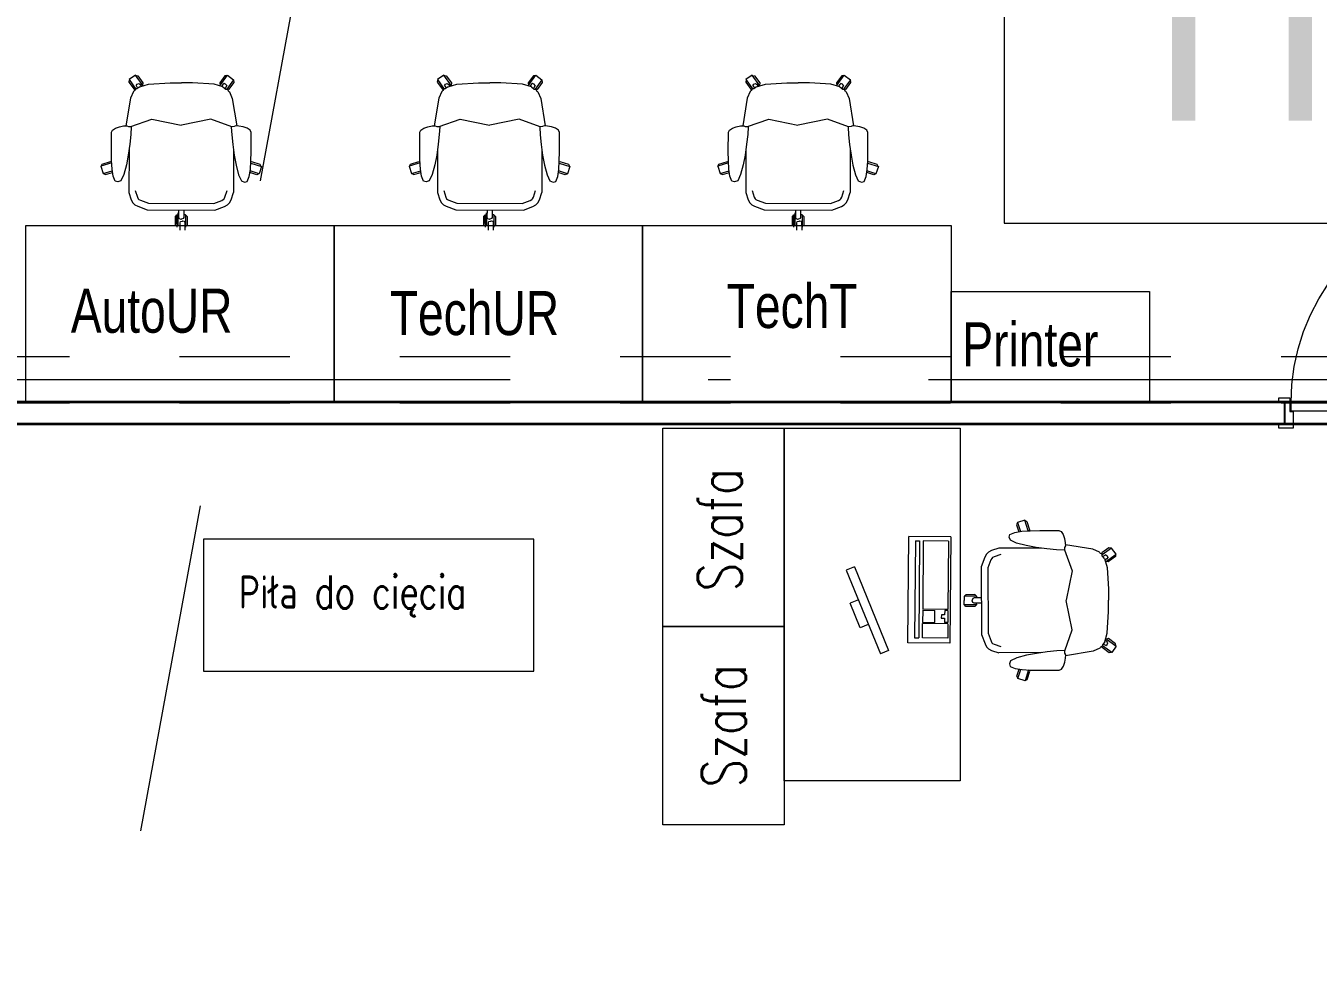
# Model space of a CAD drawing. Extents: x 6529560 to 6558080, y 5579316 to 5588131.
# Drawn here: x 6543520.28 to 6543526.15, y 5579560.49 to 5579564.83 of the extents above; entities that cross this region are included whole.
import ezdxf

# ---------------------------------------------------------------- set-up
doc = ezdxf.new("R2010")
doc.units = 0
doc.header["$MEASUREMENT"] = 0
for name, pattern in [('0.5_0.5', [1, 0.5, -0.5]), ('ACAD_ISO10W100', [18, 12, -3, 0, -3]), ('GR_SOLID', [0])]:
    doc.linetypes.add(name, pattern=pattern)
for name, color, linetype, lineweight in [('arch_drzwi i okna', 4, 'CONTINUOUS', 15), ('arch_meble', 5, 'GR_SOLID', 13), ('arch_opisy', 20, 'CONTINUOUS', 13), ('arch_osie', 181, 'CONTINUOUS', 5), ('arch_powierzchnia', 6, 'CONTINUOUS', 35), ('arch_sciany murowane wewnetrzne', 20, 'CONTINUOUS', 25), ('arch_sciany wewnetrzne gk', 70, 'CONTINUOUS', 25), ('arch_zadaszenie kratownica', 94, 'CONTINUOUS', 15), ('AUSSENMASSE_N3', 7, 'GR_SOLID', 18)]:
    doc.layers.add(name, color=color, linetype=linetype, lineweight=lineweight)
doc.styles.get("Standard").update_dxf_attribs({"font": 'arial.ttf', "width": 0.75})
doc.styles.add('styl1', font='romans.shx', dxfattribs={"width": 0.75})

msp = doc.modelspace()

# ---------------------------------------------------------------- linework, layer by layer
at = {"layer": 'arch_drzwi i okna', "extrusion": (0, 0, -1)}
for points in [[(-6543526.0276, 5579563.1167), (-6543526.0312, 5579563.1986), (-6543526.0419, 5579563.2799), (-6543526.0596, 5579563.36), (-6543526.0843, 5579563.4382), (-6543526.1157, 5579563.5139), (-6543526.1535, 5579563.5867), (-6543526.1976, 5579563.6558), (-6543526.2475, 5579563.7209), (-6543526.3029, 5579563.7813), (-6543526.3634, 5579563.8368), (-6543526.4284, 5579563.8867), (-6543526.4976, 5579563.9307), (-6543526.5703, 5579563.9686), (-6543526.6461, 5579564), (-6543526.7243, 5579564.0246), (-6543526.8044, 5579564.0424), (-6543526.8857, 5579564.0531), (-6543526.9676, 5579564.0567), (-6543526.9676, 5579563.0767), (-6543526.0276, 5579563.0767), (-6543526.0276, 5579563.1167), (-6543526.9676, 5579563.1167)], [(-6543525.9726, 5579563.1202), (-6543525.9726, 5579563.1382), (-6543526.0226, 5579563.1382), (-6543526.0226, 5579563.0757), (-6543526.0376, 5579563.0757), (-6543526.0376, 5579563.0002), (-6543525.9726, 5579563.0002), (-6543525.9726, 5579563.0202)]]:
    msp.add_lwpolyline(points, dxfattribs=at)
at = {"layer": 'arch_meble'}
for p, q in [((6543520.7816, 5579564.6021), (6543520.7532, 5579564.5816)), ((6543520.8162, 5579564.5542), (6543520.7816, 5579564.6021)), ((6543520.7868, 5579564.6004), (6543520.7925, 5579564.5995)), ((6543520.7925, 5579564.5995), (6543520.8159, 5579564.567)), ((6543521.1641, 5579564.5536), (6543521.199, 5579564.6013)), ((6543521.188, 5579564.5988), (6543521.1645, 5579564.5664)), ((6543521.1937, 5579564.5996), (6543521.188, 5579564.5988)), ((6543521.199, 5579564.6013), (6543521.2272, 5579564.5807)), ((6543522.1816, 5579564.6021), (6543522.1532, 5579564.5816)), ((6543522.2162, 5579564.5542), (6543522.1816, 5579564.6021)), ((6543522.1868, 5579564.6004), (6543522.1925, 5579564.5995)), ((6543522.1925, 5579564.5995), (6543522.2159, 5579564.567)), ((6543522.5641, 5579564.5536), (6543522.599, 5579564.6013)), ((6543522.588, 5579564.5988), (6543522.5645, 5579564.5664)), ((6543522.5937, 5579564.5996), (6543522.588, 5579564.5988)), ((6543522.599, 5579564.6013), (6543522.6272, 5579564.5807)), ((6543523.5816, 5579564.6021), (6543523.5532, 5579564.5816)), ((6543523.6162, 5579564.5542), (6543523.5816, 5579564.6021)), ((6543523.5868, 5579564.6004), (6543523.5925, 5579564.5995)), ((6543523.5925, 5579564.5995), (6543523.6159, 5579564.567)), ((6543523.9641, 5579564.5536), (6543523.999, 5579564.6013)), ((6543523.988, 5579564.5988), (6543523.9645, 5579564.5664)), ((6543523.9937, 5579564.5996), (6543523.988, 5579564.5988)), ((6543523.999, 5579564.6013), (6543524.0272, 5579564.5807)), ((6543520.7537, 5579564.5809), (6543520.752, 5579564.5701)), ((6543520.752, 5579564.5701), (6543520.7754, 5579564.5377)), ((6543520.7532, 5579564.5816), (6543520.7839, 5579564.5391)), ((6543520.7759, 5579564.5307), (6543520.7742, 5579564.5293)), ((6543520.7754, 5579564.5377), (6543520.7806, 5579564.5369)), ((6543520.7782, 5579564.5316), (6543520.7759, 5579564.5307)), ((6543520.7814, 5579564.5387), (6543520.7782, 5579564.5316)), ((6543520.7882, 5579564.5399), (6543520.7814, 5579564.5387)), ((6543520.7844, 5579564.5555), (6543520.7892, 5579564.5616)), ((6543520.7844, 5579564.5555), (6543520.7916, 5579564.5424)), ((6543520.8014, 5579564.5497), (6543520.7882, 5579564.5399)), ((6543520.7892, 5579564.5616), (6543520.7965, 5579564.5644)), ((6543520.7965, 5579564.5644), (6543520.8017, 5579564.5609)), ((6543520.8014, 5579564.5497), (6543520.8413, 5579564.5618)), ((6543520.8017, 5579564.5609), (6543520.8083, 5579564.5518)), ((6543520.8159, 5579564.567), (6543520.8143, 5579564.5569)), ((6543520.8413, 5579564.5618), (6543520.9393, 5579564.5671)), ((6543520.9393, 5579564.5671), (6543520.9902, 5579564.5674)), ((6543521.0411, 5579564.5669), (6543520.9902, 5579564.5674)), ((6543521.1391, 5579564.5612), (6543521.0411, 5579564.5669)), ((6543521.179, 5579564.549), (6543521.1391, 5579564.5612)), ((6543521.1645, 5579564.5664), (6543521.1661, 5579564.5563)), ((6543521.1787, 5579564.5602), (6543521.1721, 5579564.5512)), ((6543521.1839, 5579564.5637), (6543521.1787, 5579564.5602)), ((6543521.179, 5579564.549), (6543521.1921, 5579564.5391)), ((6543521.1911, 5579564.5609), (6543521.1839, 5579564.5637)), ((6543521.196, 5579564.5548), (6543521.1887, 5579564.5417)), ((6543521.196, 5579564.5548), (6543521.1911, 5579564.5609)), ((6543521.1921, 5579564.5391), (6543521.1989, 5579564.538)), ((6543521.2272, 5579564.5807), (6543521.1964, 5579564.5384)), ((6543521.1989, 5579564.538), (6543521.202, 5579564.5308)), ((6543521.2049, 5579564.537), (6543521.1997, 5579564.5362)), ((6543521.202, 5579564.5308), (6543521.2044, 5579564.5299)), ((6543521.2284, 5579564.5693), (6543521.2049, 5579564.537)), ((6543521.2267, 5579564.5801), (6543521.2284, 5579564.5693)), ((6543522.1537, 5579564.5809), (6543522.152, 5579564.5701)), ((6543522.152, 5579564.5701), (6543522.1754, 5579564.5377)), ((6543522.1532, 5579564.5816), (6543522.1839, 5579564.5391)), ((6543522.1759, 5579564.5307), (6543522.1742, 5579564.5293)), ((6543522.1754, 5579564.5377), (6543522.1806, 5579564.5369)), ((6543522.1782, 5579564.5316), (6543522.1759, 5579564.5307)), ((6543522.1814, 5579564.5387), (6543522.1782, 5579564.5316)), ((6543522.1882, 5579564.5399), (6543522.1814, 5579564.5387)), ((6543522.1844, 5579564.5555), (6543522.1892, 5579564.5616)), ((6543522.1844, 5579564.5555), (6543522.1916, 5579564.5424)), ((6543522.2014, 5579564.5497), (6543522.1882, 5579564.5399)), ((6543522.1892, 5579564.5616), (6543522.1965, 5579564.5644)), ((6543522.1965, 5579564.5644), (6543522.2017, 5579564.5609)), ((6543522.2014, 5579564.5497), (6543522.2413, 5579564.5618)), ((6543522.2017, 5579564.5609), (6543522.2083, 5579564.5518)), ((6543522.2159, 5579564.567), (6543522.2143, 5579564.5569)), ((6543522.2413, 5579564.5618), (6543522.3393, 5579564.5671)), ((6543522.3393, 5579564.5671), (6543522.3902, 5579564.5674)), ((6543522.4411, 5579564.5669), (6543522.3902, 5579564.5674)), ((6543522.5391, 5579564.5612), (6543522.4411, 5579564.5669)), ((6543522.579, 5579564.549), (6543522.5391, 5579564.5612)), ((6543522.5645, 5579564.5664), (6543522.5661, 5579564.5563)), ((6543522.5787, 5579564.5602), (6543522.5721, 5579564.5512)), ((6543522.5839, 5579564.5637), (6543522.5787, 5579564.5602)), ((6543522.579, 5579564.549), (6543522.5921, 5579564.5391)), ((6543522.5911, 5579564.5609), (6543522.5839, 5579564.5637)), ((6543522.596, 5579564.5548), (6543522.5887, 5579564.5417)), ((6543522.596, 5579564.5548), (6543522.5911, 5579564.5609)), ((6543522.5921, 5579564.5391), (6543522.5989, 5579564.538)), ((6543522.6272, 5579564.5807), (6543522.5964, 5579564.5384)), ((6543522.5989, 5579564.538), (6543522.602, 5579564.5308)), ((6543522.6049, 5579564.537), (6543522.5997, 5579564.5362)), ((6543522.602, 5579564.5308), (6543522.6044, 5579564.5299)), ((6543522.6284, 5579564.5693), (6543522.6049, 5579564.537)), ((6543522.6267, 5579564.5801), (6543522.6284, 5579564.5693)), ((6543523.5537, 5579564.5809), (6543523.552, 5579564.5701)), ((6543523.552, 5579564.5701), (6543523.5754, 5579564.5377)), ((6543523.5532, 5579564.5816), (6543523.5839, 5579564.5391)), ((6543523.5759, 5579564.5307), (6543523.5742, 5579564.5293)), ((6543523.5754, 5579564.5377), (6543523.5806, 5579564.5369)), ((6543523.5782, 5579564.5316), (6543523.5759, 5579564.5307)), ((6543523.5814, 5579564.5387), (6543523.5782, 5579564.5316)), ((6543523.5882, 5579564.5399), (6543523.5814, 5579564.5387)), ((6543523.5844, 5579564.5555), (6543523.5892, 5579564.5616)), ((6543523.5844, 5579564.5555), (6543523.5916, 5579564.5424)), ((6543523.6014, 5579564.5497), (6543523.5882, 5579564.5399)), ((6543523.5892, 5579564.5616), (6543523.5965, 5579564.5644)), ((6543523.5965, 5579564.5644), (6543523.6017, 5579564.5609)), ((6543523.6014, 5579564.5497), (6543523.6413, 5579564.5618)), ((6543523.6017, 5579564.5609), (6543523.6083, 5579564.5518)), ((6543523.6159, 5579564.567), (6543523.6143, 5579564.5569)), ((6543523.6413, 5579564.5618), (6543523.7393, 5579564.5671)), ((6543523.7393, 5579564.5671), (6543523.7902, 5579564.5674)), ((6543523.8411, 5579564.5669), (6543523.7902, 5579564.5674)), ((6543523.9391, 5579564.5612), (6543523.8411, 5579564.5669)), ((6543523.979, 5579564.549), (6543523.9391, 5579564.5612)), ((6543523.9645, 5579564.5664), (6543523.9661, 5579564.5563)), ((6543523.9787, 5579564.5602), (6543523.9721, 5579564.5512)), ((6543523.9839, 5579564.5637), (6543523.9787, 5579564.5602)), ((6543523.979, 5579564.549), (6543523.9921, 5579564.5391)), ((6543523.9911, 5579564.5609), (6543523.9839, 5579564.5637)), ((6543523.996, 5579564.5548), (6543523.9887, 5579564.5417)), ((6543523.996, 5579564.5548), (6543523.9911, 5579564.5609)), ((6543523.9921, 5579564.5391), (6543523.9989, 5579564.538)), ((6543524.0272, 5579564.5807), (6543523.9964, 5579564.5384)), ((6543523.9989, 5579564.538), (6543524.002, 5579564.5308)), ((6543524.0049, 5579564.537), (6543523.9997, 5579564.5362)), ((6543524.002, 5579564.5308), (6543524.0044, 5579564.5299)), ((6543524.0284, 5579564.5693), (6543524.0049, 5579564.537)), ((6543524.0268, 5579564.5801), (6543524.0284, 5579564.5693)), ((6543520.7587, 5579564.4976), (6543520.7384, 5579564.3724)), ((6543520.7722, 5579564.5272), (6543520.7587, 5579564.4976)), ((6543520.7742, 5579564.5293), (6543520.7722, 5579564.5272)), ((6543521.2044, 5579564.5299), (6543521.2061, 5579564.5285)), ((6543521.2061, 5579564.5285), (6543521.2081, 5579564.5264)), ((6543521.2081, 5579564.5264), (6543521.2215, 5579564.4967)), ((6543521.2215, 5579564.4967), (6543521.2413, 5579564.3715)), ((6543522.1587, 5579564.4976), (6543522.1384, 5579564.3724)), ((6543522.1722, 5579564.5272), (6543522.1587, 5579564.4976)), ((6543522.1742, 5579564.5293), (6543522.1722, 5579564.5272)), ((6543522.6044, 5579564.5299), (6543522.6061, 5579564.5285)), ((6543522.6061, 5579564.5285), (6543522.6081, 5579564.5264)), ((6543522.6081, 5579564.5264), (6543522.6215, 5579564.4967)), ((6543522.6215, 5579564.4967), (6543522.6413, 5579564.3715)), ((6543523.5587, 5579564.4976), (6543523.5384, 5579564.3724)), ((6543523.5722, 5579564.5272), (6543523.5587, 5579564.4976)), ((6543523.5742, 5579564.5293), (6543523.5722, 5579564.5272)), ((6543524.0044, 5579564.5299), (6543524.0061, 5579564.5285)), ((6543524.0061, 5579564.5285), (6543524.0081, 5579564.5264)), ((6543524.0081, 5579564.5264), (6543524.0215, 5579564.4967)), ((6543524.0215, 5579564.4967), (6543524.0413, 5579564.3715)), ((6543520.6777, 5579564.353), (6543520.6913, 5579564.362)), ((6543520.6913, 5579564.362), (6543520.709, 5579564.3681)), ((6543520.709, 5579564.3681), (6543520.7282, 5579564.3718)), ((6543520.7282, 5579564.3718), (6543520.743, 5579564.3727)), ((6543520.743, 5579564.3727), (6543520.7495, 5579564.3691)), ((6543520.7495, 5579564.3691), (6543520.7592, 5579564.3685)), ((6543520.7592, 5579564.3685), (6543520.7605, 5579564.369)), ((6543520.7605, 5579564.369), (6543520.8563, 5579564.4021)), ((6543520.7605, 5579564.369), (6543520.7628, 5579564.3668)), ((6543520.7628, 5579564.3668), (6543520.7609, 5579564.3322)), ((6543520.8563, 5579564.4021), (6543520.9893, 5579564.3748)), ((6543521.1235, 5579564.4016), (6543520.9905, 5579564.3748)), ((6543521.2192, 5579564.3681), (6543521.1235, 5579564.4016)), ((6543521.2192, 5579564.3681), (6543521.2169, 5579564.366)), ((6543521.2169, 5579564.366), (6543521.2187, 5579564.3314)), ((6543521.2205, 5579564.3677), (6543521.2192, 5579564.3681)), ((6543521.2302, 5579564.3682), (6543521.2205, 5579564.3677)), ((6543521.2368, 5579564.3718), (6543521.2302, 5579564.3682)), ((6543521.2515, 5579564.3708), (6543521.2368, 5579564.3718)), ((6543521.2707, 5579564.3671), (6543521.2515, 5579564.3708)), ((6543521.2883, 5579564.361), (6543521.2707, 5579564.3671)), ((6543521.302, 5579564.3519), (6543521.2883, 5579564.361)), ((6543522.0777, 5579564.353), (6543522.0913, 5579564.362)), ((6543522.0913, 5579564.362), (6543522.109, 5579564.3681)), ((6543522.109, 5579564.3681), (6543522.1282, 5579564.3718)), ((6543522.1282, 5579564.3718), (6543522.143, 5579564.3727)), ((6543522.143, 5579564.3727), (6543522.1495, 5579564.3691)), ((6543522.1495, 5579564.3691), (6543522.1592, 5579564.3685)), ((6543522.1592, 5579564.3685), (6543522.1605, 5579564.369)), ((6543522.1605, 5579564.369), (6543522.2563, 5579564.4021)), ((6543522.1605, 5579564.369), (6543522.1628, 5579564.3668)), ((6543522.1628, 5579564.3668), (6543522.1609, 5579564.3322)), ((6543522.2563, 5579564.4021), (6543522.3893, 5579564.3748)), ((6543522.5235, 5579564.4016), (6543522.3905, 5579564.3748)), ((6543522.6192, 5579564.3681), (6543522.5235, 5579564.4016)), ((6543522.6192, 5579564.3681), (6543522.6169, 5579564.366)), ((6543522.6169, 5579564.366), (6543522.6187, 5579564.3314)), ((6543522.6205, 5579564.3677), (6543522.6192, 5579564.3681)), ((6543522.6302, 5579564.3682), (6543522.6205, 5579564.3677)), ((6543522.6368, 5579564.3718), (6543522.6302, 5579564.3682)), ((6543522.6515, 5579564.3708), (6543522.6368, 5579564.3718)), ((6543522.6707, 5579564.3671), (6543522.6515, 5579564.3708)), ((6543522.6883, 5579564.361), (6543522.6707, 5579564.3671)), ((6543522.702, 5579564.3519), (6543522.6883, 5579564.361)), ((6543523.4777, 5579564.353), (6543523.4913, 5579564.362)), ((6543523.4913, 5579564.362), (6543523.509, 5579564.3681)), ((6543523.509, 5579564.3681), (6543523.5282, 5579564.3718)), ((6543523.5282, 5579564.3718), (6543523.543, 5579564.3727)), ((6543523.543, 5579564.3727), (6543523.5495, 5579564.3691)), ((6543523.5495, 5579564.3691), (6543523.5592, 5579564.3685)), ((6543523.5592, 5579564.3685), (6543523.5605, 5579564.369)), ((6543523.5605, 5579564.369), (6543523.6563, 5579564.4021)), ((6543523.5605, 5579564.369), (6543523.5628, 5579564.3668)), ((6543523.5628, 5579564.3668), (6543523.5609, 5579564.3322)), ((6543523.6563, 5579564.4021), (6543523.7893, 5579564.3748)), ((6543523.9235, 5579564.4016), (6543523.7905, 5579564.3748)), ((6543524.0192, 5579564.3681), (6543523.9235, 5579564.4016)), ((6543524.0192, 5579564.3681), (6543524.0169, 5579564.366)), ((6543524.0169, 5579564.366), (6543524.0187, 5579564.3314)), ((6543524.0205, 5579564.3677), (6543524.0192, 5579564.3681)), ((6543524.0302, 5579564.3682), (6543524.0205, 5579564.3677)), ((6543524.0368, 5579564.3718), (6543524.0302, 5579564.3682)), ((6543524.0515, 5579564.3708), (6543524.0368, 5579564.3718)), ((6543524.0707, 5579564.3671), (6543524.0515, 5579564.3708)), ((6543524.0883, 5579564.361), (6543524.0707, 5579564.3671)), ((6543524.102, 5579564.3519), (6543524.0883, 5579564.361)), ((6543520.6728, 5579564.2565), (6543520.6731, 5579564.3432)), ((6543520.6731, 5579564.3432), (6543520.6777, 5579564.353)), ((6543520.7609, 5579564.3322), (6543520.7563, 5579564.2883)), ((6543521.2187, 5579564.3314), (6543521.2231, 5579564.2875)), ((6543521.3065, 5579564.3421), (6543521.302, 5579564.3519)), ((6543521.3065, 5579564.2554), (6543521.3065, 5579564.3421)), ((6543522.0728, 5579564.2565), (6543522.0731, 5579564.3432)), ((6543522.0731, 5579564.3432), (6543522.0777, 5579564.353)), ((6543522.1609, 5579564.3322), (6543522.1563, 5579564.2883)), ((6543522.6187, 5579564.3314), (6543522.6231, 5579564.2875)), ((6543522.7065, 5579564.3421), (6543522.702, 5579564.3519)), ((6543522.7065, 5579564.2554), (6543522.7065, 5579564.3421)), ((6543523.4728, 5579564.2565), (6543523.4731, 5579564.3432)), ((6543523.4731, 5579564.3432), (6543523.4777, 5579564.353)), ((6543523.5609, 5579564.3322), (6543523.5563, 5579564.2883)), ((6543524.0187, 5579564.3314), (6543524.0232, 5579564.2875)), ((6543524.1065, 5579564.3421), (6543524.102, 5579564.3519)), ((6543524.1065, 5579564.2554), (6543524.1065, 5579564.3421)), ((6543520.6734, 5579564.2134), (6543520.6728, 5579564.2565)), ((6543520.7493, 5579564.2396), (6543520.7408, 5579564.195)), ((6543520.7563, 5579564.2883), (6543520.7493, 5579564.2396)), ((6543520.7527, 5579564.2638), (6543520.7524, 5579564.0695)), ((6543521.2231, 5579564.2875), (6543521.23, 5579564.2387)), ((6543521.2266, 5579564.2629), (6543521.2262, 5579564.0687)), ((6543521.23, 5579564.2387), (6543521.2383, 5579564.1941)), ((6543521.3057, 5579564.2123), (6543521.3065, 5579564.2554)), ((6543522.0734, 5579564.2134), (6543522.0728, 5579564.2565)), ((6543522.1493, 5579564.2396), (6543522.1408, 5579564.195)), ((6543522.1563, 5579564.2883), (6543522.1493, 5579564.2396)), ((6543522.1527, 5579564.2638), (6543522.1524, 5579564.0695)), ((6543522.6231, 5579564.2875), (6543522.63, 5579564.2387)), ((6543522.6266, 5579564.2629), (6543522.6262, 5579564.0687)), ((6543522.63, 5579564.2387), (6543522.6383, 5579564.1941)), ((6543522.7057, 5579564.2123), (6543522.7065, 5579564.2554)), ((6543523.4734, 5579564.2134), (6543523.4728, 5579564.2565)), ((6543523.5493, 5579564.2396), (6543523.5408, 5579564.195)), ((6543523.5563, 5579564.2883), (6543523.5493, 5579564.2396)), ((6543523.5527, 5579564.2638), (6543523.5524, 5579564.0695)), ((6543524.0232, 5579564.2875), (6543524.03, 5579564.2387)), ((6543524.0266, 5579564.2629), (6543524.0262, 5579564.0687)), ((6543524.03, 5579564.2387), (6543524.0383, 5579564.1941)), ((6543524.1057, 5579564.2123), (6543524.1065, 5579564.2554)), ((6543520.6739, 5579564.2044), (6543520.6247, 5579564.1886)), ((6543520.6247, 5579564.1886), (6543520.6355, 5579564.1552)), ((6543520.6259, 5579564.1889), (6543520.6306, 5579564.1981)), ((6543520.6306, 5579564.1981), (6543520.6687, 5579564.2104)), ((6543520.6687, 5579564.2104), (6543520.6737, 5579564.2078)), ((6543520.6756, 5579564.1747), (6543520.6734, 5579564.2134)), ((6543520.7408, 5579564.195), (6543520.7288, 5579564.1511)), ((6543521.2383, 5579564.1941), (6543521.2501, 5579564.1501)), ((6543521.3034, 5579564.1735), (6543521.3057, 5579564.2123)), ((6543521.3052, 5579564.2033), (6543521.3543, 5579564.1872)), ((6543521.3104, 5579564.2093), (6543521.3054, 5579564.2067)), ((6543521.3485, 5579564.1968), (6543521.3104, 5579564.2093)), ((6543521.3543, 5579564.1872), (6543521.3434, 5579564.154)), ((6543521.3531, 5579564.1876), (6543521.3485, 5579564.1968)), ((6543522.0739, 5579564.2044), (6543522.0247, 5579564.1886)), ((6543522.0247, 5579564.1886), (6543522.0355, 5579564.1552)), ((6543522.0259, 5579564.1889), (6543522.0306, 5579564.1981)), ((6543522.0306, 5579564.1981), (6543522.0687, 5579564.2104)), ((6543522.0687, 5579564.2104), (6543522.0737, 5579564.2078)), ((6543522.0756, 5579564.1747), (6543522.0734, 5579564.2134)), ((6543522.1408, 5579564.195), (6543522.1288, 5579564.1511)), ((6543522.6383, 5579564.1941), (6543522.6501, 5579564.1501)), ((6543522.7034, 5579564.1735), (6543522.7057, 5579564.2123)), ((6543522.7052, 5579564.2033), (6543522.7543, 5579564.1872)), ((6543522.7104, 5579564.2093), (6543522.7054, 5579564.2067)), ((6543522.7485, 5579564.1968), (6543522.7104, 5579564.2093)), ((6543522.7543, 5579564.1872), (6543522.7434, 5579564.154)), ((6543522.7531, 5579564.1876), (6543522.7485, 5579564.1968)), ((6543523.4739, 5579564.2044), (6543523.4247, 5579564.1886)), ((6543523.4247, 5579564.1886), (6543523.4355, 5579564.1552)), ((6543523.4259, 5579564.1889), (6543523.4306, 5579564.1981)), ((6543523.4306, 5579564.1981), (6543523.4687, 5579564.2104)), ((6543523.4687, 5579564.2104), (6543523.4737, 5579564.2078)), ((6543523.4756, 5579564.1747), (6543523.4734, 5579564.2134)), ((6543523.5408, 5579564.195), (6543523.5288, 5579564.1511)), ((6543524.0383, 5579564.1941), (6543524.0501, 5579564.1501)), ((6543524.1034, 5579564.1735), (6543524.1057, 5579564.2123)), ((6543524.1052, 5579564.2033), (6543524.1543, 5579564.1872)), ((6543524.1104, 5579564.2093), (6543524.1054, 5579564.2067)), ((6543524.1485, 5579564.1968), (6543524.1104, 5579564.2093)), ((6543524.1543, 5579564.1872), (6543524.1434, 5579564.154)), ((6543524.1531, 5579564.1876), (6543524.1485, 5579564.1968)), ((6543520.6355, 5579564.1552), (6543520.6766, 5579564.1685)), ((6543520.6363, 5579564.1555), (6543520.646, 5579564.1505)), ((6543520.646, 5579564.1505), (6543520.6778, 5579564.1608)), ((6543520.6804, 5579564.1431), (6543520.6756, 5579564.1747)), ((6543520.6894, 5579564.1206), (6543520.6804, 5579564.1431)), ((6543520.7013, 5579564.1176), (6543520.6894, 5579564.1206)), ((6543520.7158, 5579564.1229), (6543520.7013, 5579564.1176)), ((6543520.7288, 5579564.1511), (6543520.7158, 5579564.1229)), ((6543521.2501, 5579564.1501), (6543521.263, 5579564.1219)), ((6543521.263, 5579564.1219), (6543521.2775, 5579564.1165)), ((6543521.2894, 5579564.1195), (6543521.2984, 5579564.142)), ((6543521.2984, 5579564.142), (6543521.3034, 5579564.1735)), ((6543521.3329, 5579564.1493), (6543521.3012, 5579564.1597)), ((6543521.3434, 5579564.154), (6543521.3024, 5579564.1674)), ((6543521.3426, 5579564.1542), (6543521.3329, 5579564.1493)), ((6543522.0355, 5579564.1552), (6543522.0766, 5579564.1685)), ((6543522.0363, 5579564.1555), (6543522.046, 5579564.1505)), ((6543522.046, 5579564.1505), (6543522.0778, 5579564.1608)), ((6543522.0804, 5579564.1431), (6543522.0756, 5579564.1747)), ((6543522.0894, 5579564.1206), (6543522.0804, 5579564.1431)), ((6543522.1013, 5579564.1176), (6543522.0894, 5579564.1206)), ((6543522.1158, 5579564.1229), (6543522.1013, 5579564.1176)), ((6543522.1288, 5579564.1511), (6543522.1158, 5579564.1229)), ((6543522.6501, 5579564.1501), (6543522.663, 5579564.1219)), ((6543522.663, 5579564.1219), (6543522.6775, 5579564.1165)), ((6543522.6894, 5579564.1195), (6543522.6984, 5579564.142)), ((6543522.6984, 5579564.142), (6543522.7034, 5579564.1735)), ((6543522.7329, 5579564.1493), (6543522.7012, 5579564.1597)), ((6543522.7434, 5579564.154), (6543522.7024, 5579564.1674)), ((6543522.7426, 5579564.1542), (6543522.7329, 5579564.1493)), ((6543523.4355, 5579564.1552), (6543523.4766, 5579564.1685)), ((6543523.4363, 5579564.1555), (6543523.446, 5579564.1505)), ((6543523.446, 5579564.1505), (6543523.4778, 5579564.1608)), ((6543523.4804, 5579564.1431), (6543523.4756, 5579564.1747)), ((6543523.4894, 5579564.1206), (6543523.4804, 5579564.1431)), ((6543523.5013, 5579564.1176), (6543523.4894, 5579564.1206)), ((6543523.5158, 5579564.1229), (6543523.5013, 5579564.1176)), ((6543523.5288, 5579564.1511), (6543523.5158, 5579564.1229)), ((6543524.0501, 5579564.1501), (6543524.063, 5579564.1219)), ((6543524.063, 5579564.1219), (6543524.0775, 5579564.1165)), ((6543524.0894, 5579564.1195), (6543524.0985, 5579564.142)), ((6543524.0985, 5579564.142), (6543524.1034, 5579564.1735)), ((6543524.1329, 5579564.1493), (6543524.1012, 5579564.1597)), ((6543524.1434, 5579564.154), (6543524.1024, 5579564.1674)), ((6543524.1426, 5579564.1542), (6543524.1329, 5579564.1493)), ((6543520.7524, 5579564.0695), (6543520.7628, 5579564.0365)), ((6543520.7809, 5579564.0786), (6543520.7904, 5579564.0484)), ((6543521.1881, 5579564.0477), (6543521.1978, 5579564.0778)), ((6543521.2157, 5579564.0357), (6543521.2262, 5579564.0687)), ((6543521.2775, 5579564.1165), (6543521.2894, 5579564.1195)), ((6543522.1524, 5579564.0695), (6543522.1628, 5579564.0365)), ((6543522.1809, 5579564.0786), (6543522.1904, 5579564.0484)), ((6543522.5881, 5579564.0477), (6543522.5978, 5579564.0778)), ((6543522.6157, 5579564.0357), (6543522.6262, 5579564.0687)), ((6543522.6775, 5579564.1165), (6543522.6894, 5579564.1195)), ((6543523.5524, 5579564.0695), (6543523.5628, 5579564.0365)), ((6543523.5809, 5579564.0786), (6543523.5904, 5579564.0484)), ((6543523.9881, 5579564.0477), (6543523.9978, 5579564.0778)), ((6543524.0157, 5579564.0357), (6543524.0262, 5579564.0687)), ((6543524.0775, 5579564.1165), (6543524.0894, 5579564.1195)), ((6543520.7628, 5579564.0365), (6543520.7704, 5579564.023)), ((6543520.7704, 5579564.023), (6543520.7795, 5579564.0138)), ((6543520.7795, 5579564.0138), (6543520.792, 5579564.0067)), ((6543520.7904, 5579564.0484), (6543520.7945, 5579564.0412)), ((6543520.792, 5579564.0067), (6543520.8357, 5579563.9905)), ((6543520.7945, 5579564.0412), (6543520.7978, 5579564.0378)), ((6543520.7978, 5579564.0378), (6543520.8047, 5579564.0339)), ((6543520.8047, 5579564.0339), (6543520.8411, 5579564.0204)), ((6543520.8411, 5579564.0204), (6543521.1373, 5579564.0198)), ((6543521.1373, 5579564.0198), (6543521.1738, 5579564.0333)), ((6543521.1426, 5579563.9899), (6543521.1864, 5579564.006)), ((6543521.1738, 5579564.0333), (6543521.1807, 5579564.0371)), ((6543521.1807, 5579564.0371), (6543521.184, 5579564.0405)), ((6543521.184, 5579564.0405), (6543521.1881, 5579564.0477)), ((6543521.1864, 5579564.006), (6543521.1989, 5579564.0131)), ((6543521.1989, 5579564.0131), (6543521.2081, 5579564.0222)), ((6543521.2081, 5579564.0222), (6543521.2157, 5579564.0357)), ((6543522.1628, 5579564.0365), (6543522.1704, 5579564.023)), ((6543522.1704, 5579564.023), (6543522.1795, 5579564.0138)), ((6543522.1795, 5579564.0138), (6543522.192, 5579564.0067)), ((6543522.1904, 5579564.0484), (6543522.1945, 5579564.0412)), ((6543522.192, 5579564.0067), (6543522.2357, 5579563.9905)), ((6543522.1945, 5579564.0412), (6543522.1978, 5579564.0378)), ((6543522.1978, 5579564.0378), (6543522.2047, 5579564.0339)), ((6543522.2047, 5579564.0339), (6543522.2411, 5579564.0204)), ((6543522.2411, 5579564.0204), (6543522.5373, 5579564.0198)), ((6543522.5373, 5579564.0198), (6543522.5738, 5579564.0333)), ((6543522.5426, 5579563.9899), (6543522.5864, 5579564.006)), ((6543522.5738, 5579564.0333), (6543522.5807, 5579564.0371)), ((6543522.5807, 5579564.0371), (6543522.584, 5579564.0405)), ((6543522.584, 5579564.0405), (6543522.5881, 5579564.0477)), ((6543522.5864, 5579564.006), (6543522.5989, 5579564.0131)), ((6543522.5989, 5579564.0131), (6543522.6081, 5579564.0222)), ((6543522.6081, 5579564.0222), (6543522.6157, 5579564.0357)), ((6543523.5628, 5579564.0365), (6543523.5704, 5579564.023)), ((6543523.5704, 5579564.023), (6543523.5795, 5579564.0138)), ((6543523.5795, 5579564.0138), (6543523.592, 5579564.0067)), ((6543523.5904, 5579564.0484), (6543523.5945, 5579564.0412)), ((6543523.592, 5579564.0067), (6543523.6357, 5579563.9905)), ((6543523.5945, 5579564.0412), (6543523.5978, 5579564.0378)), ((6543523.5978, 5579564.0378), (6543523.6047, 5579564.0339)), ((6543523.6047, 5579564.0339), (6543523.6411, 5579564.0204)), ((6543523.6411, 5579564.0204), (6543523.9373, 5579564.0198)), ((6543523.9373, 5579564.0198), (6543523.9738, 5579564.0333)), ((6543523.9426, 5579563.9899), (6543523.9864, 5579564.006)), ((6543523.9738, 5579564.0333), (6543523.9807, 5579564.0371)), ((6543523.9807, 5579564.0371), (6543523.984, 5579564.0405)), ((6543523.984, 5579564.0405), (6543523.9881, 5579564.0477)), ((6543523.9864, 5579564.006), (6543523.9989, 5579564.0131)), ((6543523.9989, 5579564.0131), (6543524.0081, 5579564.0222)), ((6543524.0081, 5579564.0222), (6543524.0157, 5579564.0357)), ((6543520.8357, 5579563.9905), (6543521.1426, 5579563.9899)), ((6543520.9624, 5579563.9601), (6543520.9623, 5579563.9201)), ((6543520.9697, 5579563.9674), (6543520.9624, 5579563.9601)), ((6543520.969, 5579563.9286), (6543520.9686, 5579563.9686)), ((6543520.9697, 5579563.9686), (6543520.9696, 5579563.9116)), ((6543520.9697, 5579563.9686), (6543520.9775, 5579563.9686)), ((6543520.9764, 5579563.9201), (6543520.9758, 5579563.9772)), ((6543520.9776, 5579563.9902), (6543520.9775, 5579563.9568)), ((6543520.9775, 5579563.9568), (6543520.9797, 5579563.9509)), ((6543520.9797, 5579563.9509), (6543520.9872, 5579563.9489)), ((6543520.9872, 5579563.9489), (6543520.9891, 5579563.9489)), ((6543520.991, 5579563.9489), (6543520.9891, 5579563.9489)), ((6543520.9985, 5579563.9508), (6543520.991, 5579563.9489)), ((6543521.0007, 5579563.9567), (6543520.9985, 5579563.9508)), ((6543521.0008, 5579563.9902), (6543521.0007, 5579563.9567)), ((6543521.0086, 5579563.9686), (6543521.0007, 5579563.9686)), ((6543521.0086, 5579563.9686), (6543521.0085, 5579563.9115)), ((6543521.0086, 5579563.9674), (6543521.0159, 5579563.9601)), ((6543521.0159, 5579563.9601), (6543521.0158, 5579563.9201)), ((6543522.2357, 5579563.9905), (6543522.5426, 5579563.9899)), ((6543522.3624, 5579563.9601), (6543522.3623, 5579563.9201)), ((6543522.3697, 5579563.9674), (6543522.3624, 5579563.9601)), ((6543522.369, 5579563.9286), (6543522.3686, 5579563.9686)), ((6543522.3697, 5579563.9686), (6543522.3696, 5579563.9116)), ((6543522.3697, 5579563.9686), (6543522.3775, 5579563.9686)), ((6543522.3764, 5579563.9201), (6543522.3758, 5579563.9772)), ((6543522.3776, 5579563.9902), (6543522.3775, 5579563.9568)), ((6543522.3775, 5579563.9568), (6543522.3797, 5579563.9509)), ((6543522.3797, 5579563.9509), (6543522.3872, 5579563.9489)), ((6543522.3872, 5579563.9489), (6543522.3891, 5579563.9489)), ((6543522.391, 5579563.9489), (6543522.3891, 5579563.9489)), ((6543522.3985, 5579563.9508), (6543522.391, 5579563.9489)), ((6543522.4007, 5579563.9567), (6543522.3985, 5579563.9508)), ((6543522.4008, 5579563.9902), (6543522.4007, 5579563.9567)), ((6543522.4086, 5579563.9686), (6543522.4007, 5579563.9686)), ((6543522.4086, 5579563.9686), (6543522.4085, 5579563.9115)), ((6543522.4086, 5579563.9674), (6543522.4159, 5579563.9601)), ((6543522.4159, 5579563.9601), (6543522.4158, 5579563.9201)), ((6543523.6357, 5579563.9905), (6543523.9426, 5579563.9899)), ((6543523.7624, 5579563.9601), (6543523.7623, 5579563.9201)), ((6543523.7697, 5579563.9674), (6543523.7624, 5579563.9601)), ((6543523.769, 5579563.9286), (6543523.7686, 5579563.9686)), ((6543523.7697, 5579563.9686), (6543523.7696, 5579563.9116)), ((6543523.7697, 5579563.9686), (6543523.7775, 5579563.9686)), ((6543523.7764, 5579563.9201), (6543523.7758, 5579563.9772)), ((6543523.7776, 5579563.9902), (6543523.7775, 5579563.9568)), ((6543523.7775, 5579563.9568), (6543523.7797, 5579563.9509)), ((6543523.7797, 5579563.9509), (6543523.7872, 5579563.9489)), ((6543523.7872, 5579563.9489), (6543523.7891, 5579563.9489)), ((6543523.791, 5579563.9489), (6543523.7891, 5579563.9489)), ((6543523.7985, 5579563.9508), (6543523.791, 5579563.9489)), ((6543523.8007, 5579563.9567), (6543523.7985, 5579563.9508)), ((6543523.8008, 5579563.9902), (6543523.8007, 5579563.9567)), ((6543523.8086, 5579563.9686), (6543523.8007, 5579563.9686)), ((6543523.8086, 5579563.9686), (6543523.8085, 5579563.9115)), ((6543523.8086, 5579563.9674), (6543523.8159, 5579563.9601)), ((6543523.8159, 5579563.9601), (6543523.8158, 5579563.9201)), ((6543520.9764, 5579563.9213), (6543520.969, 5579563.9286)), ((6543520.9764, 5579563.9201), (6543520.9842, 5579563.9202)), ((6543520.9841, 5579563.9321), (6543520.9862, 5579563.938)), ((6543520.9845, 5579563.8987), (6543520.9841, 5579563.9321)), ((6543520.9862, 5579563.938), (6543520.9937, 5579563.9401)), ((6543520.9937, 5579563.9401), (6543520.9956, 5579563.9401)), ((6543520.9975, 5579563.9401), (6543520.9956, 5579563.9401)), ((6543521.0051, 5579563.9382), (6543520.9975, 5579563.9401)), ((6543521.0073, 5579563.9323), (6543521.0051, 5579563.9382)), ((6543521.0077, 5579563.8989), (6543521.0073, 5579563.9323)), ((6543522.3764, 5579563.9213), (6543522.369, 5579563.9286)), ((6543522.3764, 5579563.9201), (6543522.3842, 5579563.9202)), ((6543522.3841, 5579563.9321), (6543522.3862, 5579563.938)), ((6543522.3845, 5579563.8987), (6543522.3841, 5579563.9321)), ((6543522.3862, 5579563.938), (6543522.3937, 5579563.9401)), ((6543522.3937, 5579563.9401), (6543522.3956, 5579563.9401)), ((6543522.3975, 5579563.9401), (6543522.3956, 5579563.9401)), ((6543522.4051, 5579563.9382), (6543522.3975, 5579563.9401)), ((6543522.4073, 5579563.9323), (6543522.4051, 5579563.9382)), ((6543522.4077, 5579563.8989), (6543522.4073, 5579563.9323)), ((6543523.7764, 5579563.9213), (6543523.769, 5579563.9286)), ((6543523.7764, 5579563.9201), (6543523.7842, 5579563.9202)), ((6543523.7841, 5579563.9321), (6543523.7862, 5579563.938)), ((6543523.7845, 5579563.8987), (6543523.7841, 5579563.9321)), ((6543523.7862, 5579563.938), (6543523.7937, 5579563.9401)), ((6543523.7937, 5579563.9401), (6543523.7956, 5579563.9401)), ((6543523.7975, 5579563.9401), (6543523.7956, 5579563.9401)), ((6543523.8051, 5579563.9382), (6543523.7975, 5579563.9401)), ((6543523.8073, 5579563.9323), (6543523.8051, 5579563.9382)), ((6543523.8077, 5579563.8989), (6543523.8073, 5579563.9323))]:
    msp.add_line(p, q, dxfattribs=at)
at = {"layer": 'arch_meble', "color": 5}
for p, q in [((6543524.7858, 5579562.5713), (6543524.7809, 5579562.5616)), ((6543524.7809, 5579562.5616), (6543524.7913, 5579562.5299)), ((6543524.8188, 5579562.583), (6543524.7855, 5579562.5721)), ((6543524.7855, 5579562.5721), (6543524.799, 5579562.5311)), ((6543524.8349, 5579562.5339), (6543524.8188, 5579562.583)), ((6543524.8192, 5579562.5818), (6543524.8284, 5579562.5772)), ((6543524.8284, 5579562.5772), (6543524.8408, 5579562.5392)), ((6543524.8408, 5579562.5392), (6543524.8383, 5579562.5341)), ((6543524.2885, 5579562.0263, -7.5796), (6543524.2923, 5579562.5089, -7.5796)), ((6543524.4828, 5579562.5074, -7.5796), (6543524.2923, 5579562.5089, -7.5796)), ((6543524.3223, 5579562.4887, -7.5796), (6543524.3189, 5579562.0487, -7.5796)), ((6543524.3223, 5579562.4887, -7.5796), (6543524.341, 5579562.4885, -7.5796)), ((6543524.341, 5579562.4885, -7.5796), (6543524.3376, 5579562.0485, -7.5796)), ((6543524.358, 5579562.4884, -7.5796), (6543524.3555, 5579562.1784, -7.5796)), ((6543524.4727, 5579562.4875, -7.5796), (6543524.358, 5579562.4884, -7.5796)), ((6543524.4727, 5579562.4875, -7.5796), (6543524.4702, 5579562.1775, -7.5796)), ((6543524.4828, 5579562.5074, -7.5796), (6543524.479, 5579562.0248, -7.5796)), ((6543524.7481, 5579562.5061), (6543524.7511, 5579562.5181)), ((6543524.7535, 5579562.4917), (6543524.7481, 5579562.5061)), ((6543524.7511, 5579562.5181), (6543524.7736, 5579562.5271)), ((6543524.7817, 5579562.4788), (6543524.7535, 5579562.4917)), ((6543524.7736, 5579562.5271), (6543524.8051, 5579562.5321)), ((6543524.8257, 5579562.467), (6543524.7817, 5579562.4788)), ((6543524.8051, 5579562.5321), (6543524.8439, 5579562.5344)), ((6543524.8439, 5579562.5344), (6543524.8869, 5579562.5352)), ((6543524.8869, 5579562.5352), (6543524.9736, 5579562.5353)), ((6543524.9736, 5579562.5353), (6543524.9834, 5579562.5307)), ((6543524.9834, 5579562.5307), (6543524.9925, 5579562.5171)), ((6543524.9925, 5579562.5171), (6543524.9987, 5579562.4994)), ((6543524.9987, 5579562.4994), (6543525.0024, 5579562.4803)), ((6543525.0024, 5579562.4803), (6543525.0034, 5579562.4655)), ((6543524.6447, 5579562.4275), (6543524.6376, 5579562.415)), ((6543524.6538, 5579562.4367), (6543524.6447, 5579562.4275)), ((6543524.6673, 5579562.4443), (6543524.6538, 5579562.4367)), ((6543524.7003, 5579562.4549), (6543524.6673, 5579562.4443)), ((6543524.7094, 5579562.4264), (6543524.6794, 5579562.4168)), ((6543524.8945, 5579562.4553), (6543524.7003, 5579562.4549)), ((6543524.8703, 5579562.4587), (6543524.8257, 5579562.467)), ((6543524.9191, 5579562.4519), (6543524.8703, 5579562.4587)), ((6543524.963, 5579562.4475), (6543524.9191, 5579562.4519)), ((6543524.9976, 5579562.4457), (6543524.963, 5579562.4475)), ((6543524.9997, 5579562.448), (6543524.9976, 5579562.4457)), ((6543524.9998, 5579562.459), (6543524.9993, 5579562.4493)), ((6543524.9993, 5579562.4493), (6543524.9997, 5579562.448)), ((6543524.9997, 5579562.448), (6543525.0333, 5579562.3523)), ((6543525.0034, 5579562.4655), (6543524.9998, 5579562.459)), ((6543525.1283, 5579562.4503), (6543525.0031, 5579562.4701)), ((6543525.158, 5579562.437), (6543525.1283, 5579562.4503)), ((6543525.1601, 5579562.4349), (6543525.158, 5579562.437)), ((6543525.1615, 5579562.4332), (6543525.1601, 5579562.4349)), ((6543525.1624, 5579562.4309), (6543525.1615, 5579562.4332)), ((6543525.1696, 5579562.4277), (6543525.1624, 5579562.4309)), ((6543525.1686, 5579562.4337), (6543525.1678, 5579562.4285)), ((6543525.2009, 5579562.4573), (6543525.1686, 5579562.4337)), ((6543525.1707, 5579562.4209), (6543525.1696, 5579562.4277)), ((6543525.2123, 5579562.4561), (6543525.17, 5579562.4252)), ((6543525.1807, 5579562.4078), (6543525.1707, 5579562.4209)), ((6543525.1864, 5579562.4249), (6543525.1733, 5579562.4176)), ((6543525.1852, 5579562.393), (6543525.233, 5579562.4278)), ((6543525.1864, 5579562.4249), (6543525.1925, 5579562.42)), ((6543525.1925, 5579562.42), (6543525.1953, 5579562.4128)), ((6543525.2117, 5579562.4556), (6543525.2009, 5579562.4573)), ((6543525.233, 5579562.4278), (6543525.2123, 5579562.4561)), ((6543525.2313, 5579562.4226), (6543525.2304, 5579562.4169)), ((6543524.0455, 5579562.3703, -7.5796), (6543524.0085, 5579562.3552, -7.5796)), ((6543524.0455, 5579562.3703, -7.5796), (6543524.2005, 5579561.9904, -7.5796)), ((6543524.6376, 5579562.415), (6543524.6215, 5579562.3713)), ((6543524.6215, 5579562.3713), (6543524.6222, 5579562.0643)), ((6543524.6649, 5579562.4024), (6543524.6515, 5579562.366)), ((6543524.6515, 5579562.366), (6543524.6521, 5579562.0697)), ((6543524.6687, 5579562.4093), (6543524.6649, 5579562.4024)), ((6543524.6721, 5579562.4127), (6543524.6687, 5579562.4093)), ((6543524.6794, 5579562.4168), (6543524.6721, 5579562.4127)), ((6543525.1807, 5579562.4078), (6543525.1929, 5579562.3679)), ((6543525.1919, 5579562.4075), (6543525.1828, 5579562.4009)), ((6543525.198, 5579562.3933), (6543525.1879, 5579562.3949)), ((6543525.1953, 5579562.4128), (6543525.1919, 5579562.4075)), ((6543525.1929, 5579562.3679), (6543525.1986, 5579562.2699)), ((6543525.2304, 5579562.4169), (6543525.198, 5579562.3933)), ((6543524.0085, 5579562.3552, -7.5796), (6543524.1634, 5579561.9753, -7.5796)), ((6543525.0333, 5579562.3523), (6543525.0065, 5579562.2193)), ((6543524.5517, 5579562.2444), (6543524.5445, 5579562.2371)), ((6543524.5917, 5579562.2445), (6543524.5517, 5579562.2444)), ((6543524.5991, 5579562.2372), (6543524.5917, 5579562.2445)), ((6543525.1986, 5579562.2699), (6543525.1991, 5579562.2191)), ((6543524.0633, 5579562.2208, -7.5796), (6543524.0262, 5579562.2057, -7.5796)), ((6543524.0716, 5579562.0945, -7.5796), (6543524.0262, 5579562.2057, -7.5796)), ((6543524.6003, 5579562.2372), (6543524.5432, 5579562.2371)), ((6543524.5432, 5579562.2371), (6543524.5433, 5579562.2176)), ((6543524.5433, 5579562.1982), (6543524.5433, 5579562.2176)), ((6543524.6004, 5579562.1983), (6543524.5433, 5579562.1982)), ((6543524.5519, 5579562.1909), (6543524.5446, 5579562.1982)), ((6543524.5919, 5579562.191), (6543524.5519, 5579562.1909)), ((6543524.5825, 5579562.2271), (6543524.5806, 5579562.2196)), ((6543524.5806, 5579562.2196), (6543524.5806, 5579562.2177)), ((6543524.5806, 5579562.2158), (6543524.5806, 5579562.2177)), ((6543524.5826, 5579562.2083), (6543524.5806, 5579562.2158)), ((6543524.5884, 5579562.2293), (6543524.5825, 5579562.2271)), ((6543524.5885, 5579562.2061), (6543524.5826, 5579562.2083)), ((6543524.6219, 5579562.2294), (6543524.5884, 5579562.2293)), ((6543524.6219, 5579562.2062), (6543524.5885, 5579562.2061)), ((6543524.5992, 5579562.1983), (6543524.5919, 5579562.191)), ((6543524.6003, 5579562.2372), (6543524.6003, 5579562.2293)), ((6543524.6004, 5579562.1983), (6543524.6003, 5579562.2061)), ((6543525.0339, 5579562.0851), (6543525.0065, 5579562.218)), ((6543525.1988, 5579562.1682), (6543525.1991, 5579562.2191)), ((6543524.3555, 5579562.1734, -7.5796), (6543524.355, 5579562.1184, -7.5796)), ((6543524.4702, 5579562.1775, -7.5796), (6543524.3555, 5579562.1784, -7.5796)), ((6543524.3555, 5579562.1734, -7.5796), (6543524.4102, 5579562.173, -7.5796)), ((6543524.4098, 5579562.118, -7.5796), (6543524.4102, 5579562.173, -7.5796)), ((6543524.44, 5579562.1527, -7.5796), (6543524.4399, 5579562.1377, -7.5796)), ((6543524.4399, 5579562.1377, -7.5796), (6543524.4549, 5579562.1376, -7.5796)), ((6543524.455, 5579562.1526, -7.5796), (6543524.44, 5579562.1527, -7.5796)), ((6543524.4549, 5579562.1376, -7.5796), (6543524.4548, 5579562.1176, -7.5796)), ((6543524.4552, 5579562.1726, -7.5796), (6543524.455, 5579562.1526, -7.5796)), ((6543524.4702, 5579562.1725, -7.5796), (6543524.4552, 5579562.1726, -7.5796)), ((6543524.4702, 5579562.1725, -7.5796), (6543524.4698, 5579562.1175, -7.5796)), ((6543525.1935, 5579562.0702), (6543525.1988, 5579562.1682)), ((6543524.1086, 5579562.1097, -7.5796), (6543524.0716, 5579562.0945, -7.5796)), ((6543524.3545, 5579562.0484, -7.5796), (6543524.355, 5579562.1134, -7.5796)), ((6543524.355, 5579562.1184, -7.5796), (6543524.4098, 5579562.118, -7.5796)), ((6543524.4697, 5579562.1125, -7.5796), (6543524.355, 5579562.1134, -7.5796)), ((6543524.4698, 5579562.1175, -7.5796), (6543524.4548, 5579562.1176, -7.5796)), ((6543524.4697, 5579562.1125, -7.5796), (6543524.4692, 5579562.0475, -7.5796)), ((6543524.6521, 5579562.0697), (6543524.6657, 5579562.0333)), ((6543525.0008, 5579561.9893), (6543525.0339, 5579562.0851)), ((6543525.1815, 5579562.0302), (6543525.1935, 5579562.0702)), ((6543524.479, 5579562.0248, -7.5796), (6543524.2885, 5579562.0263, -7.5796)), ((6543524.3189, 5579562.0487, -7.5796), (6543524.3376, 5579562.0485, -7.5796)), ((6543524.4692, 5579562.0475, -7.5796), (6543524.3545, 5579562.0484, -7.5796)), ((6543524.6222, 5579562.0643), (6543524.6385, 5579562.0206)), ((6543524.6385, 5579562.0206), (6543524.6456, 5579562.0082)), ((6543524.6456, 5579562.0082), (6543524.6548, 5579561.999)), ((6543524.6657, 5579562.0333), (6543524.6696, 5579562.0265)), ((6543524.6696, 5579562.0265), (6543524.673, 5579562.0231)), ((6543524.673, 5579562.0231), (6543524.6802, 5579562.0191)), ((6543524.6802, 5579562.0191), (6543524.7104, 5579562.0096)), ((6543525.1705, 5579562.0103), (6543525.1634, 5579562.0071)), ((6543525.1695, 5579562.0043), (6543525.1687, 5579562.0095)), ((6543525.1717, 5579562.0171), (6543525.1705, 5579562.0103)), ((6543525.2134, 5579561.9821), (6543525.171, 5579562.0128)), ((6543525.1815, 5579562.0302), (6543525.1717, 5579562.0171)), ((6543525.1873, 5579562.0132), (6543525.1742, 5579562.0205)), ((6543525.1927, 5579562.0306), (6543525.1836, 5579562.0372)), ((6543525.186, 5579562.0451), (6543525.2339, 5579562.0105)), ((6543525.1873, 5579562.0132), (6543525.1934, 5579562.0181)), ((6543525.1988, 5579562.0448), (6543525.1887, 5579562.0432)), ((6543525.1962, 5579562.0254), (6543525.1927, 5579562.0306)), ((6543525.1934, 5579562.0181), (6543525.1962, 5579562.0254)), ((6543525.2313, 5579562.0214), (6543525.1988, 5579562.0448)), ((6543525.2339, 5579562.0105), (6543525.2134, 5579561.9821)), ((6543525.2322, 5579562.0157), (6543525.2313, 5579562.0214)), ((6543524.2005, 5579561.9904, -7.5796), (6543524.1634, 5579561.9753, -7.5796)), ((6543524.6548, 5579561.999), (6543524.6683, 5579561.9914)), ((6543524.6683, 5579561.9914), (6543524.7014, 5579561.981)), ((6543524.8956, 5579561.9815), (6543524.7014, 5579561.981)), ((6543524.7829, 5579561.9575), (6543524.7547, 5579561.9445)), ((6543524.8268, 5579561.9695), (6543524.7829, 5579561.9575)), ((6543524.8714, 5579561.978), (6543524.8268, 5579561.9695)), ((6543524.9201, 5579561.985), (6543524.8714, 5579561.978)), ((6543524.964, 5579561.9896), (6543524.9201, 5579561.985)), ((6543524.9986, 5579561.9916), (6543524.964, 5579561.9896)), ((6543525.0008, 5579561.9893), (6543524.9986, 5579561.9916)), ((6543525, 5579561.9378), (6543525.0036, 5579561.957)), ((6543525.0003, 5579561.988), (6543525.0008, 5579561.9893)), ((6543525.0009, 5579561.9783), (6543525.0003, 5579561.988)), ((6543525.0045, 5579561.9717), (6543525.0009, 5579561.9783)), ((6543525.0036, 5579561.957), (6543525.0045, 5579561.9717)), ((6543525.1294, 5579561.9875), (6543525.0042, 5579561.9672)), ((6543525.159, 5579562.001), (6543525.1294, 5579561.9875)), ((6543525.1611, 5579562.003), (6543525.159, 5579562.001)), ((6543525.1625, 5579562.0048), (6543525.1611, 5579562.003)), ((6543525.1634, 5579562.0071), (6543525.1625, 5579562.0048)), ((6543525.202, 5579561.9809), (6543525.1695, 5579562.0043)), ((6543525.2127, 5579561.9826), (6543525.202, 5579561.9809)), ((6543524.7547, 5579561.9445), (6543524.7494, 5579561.93)), ((6543524.7494, 5579561.93), (6543524.7525, 5579561.9181)), ((6543524.7525, 5579561.9181), (6543524.775, 5579561.9091)), ((6543524.775, 5579561.9091), (6543524.8065, 5579561.9043)), ((6543524.7824, 5579561.8747), (6543524.7927, 5579561.9064)), ((6543524.7871, 5579561.8642), (6543524.8004, 5579561.9053)), ((6543524.8065, 5579561.9043), (6543524.8453, 5579561.9021)), ((6543524.8363, 5579561.9026), (6543524.8204, 5579561.8535)), ((6543524.83, 5579561.8593), (6543524.8423, 5579561.8974)), ((6543524.8423, 5579561.8974), (6543524.8397, 5579561.9025)), ((6543524.8453, 5579561.9021), (6543524.8884, 5579561.9016)), ((6543524.8884, 5579561.9016), (6543524.9751, 5579561.9019)), ((6543524.9751, 5579561.9019), (6543524.9848, 5579561.9065)), ((6543524.9848, 5579561.9065), (6543524.9939, 5579561.9201)), ((6543524.9939, 5579561.9201), (6543525, 5579561.9378)), ((6543524.7874, 5579561.865), (6543524.7824, 5579561.8747)), ((6543524.8204, 5579561.8535), (6543524.7871, 5579561.8642)), ((6543524.8208, 5579561.8546), (6543524.83, 5579561.8593))]:
    msp.add_line(p, q, dxfattribs=at)
at = {"layer": 'arch_meble'}
for points in [[(6543520.2842, 5579563.9202), (6543521.6842, 5579563.9202), (6543521.6842, 5579563.1202), (6543520.2842, 5579563.1202)], [(6543521.6842, 5579563.9202), (6543523.0842, 5579563.9202), (6543523.0842, 5579563.1202), (6543521.6842, 5579563.1202)], [(6543523.0842, 5579563.9202), (6543524.4842, 5579563.9202), (6543524.4842, 5579563.1202), (6543523.0842, 5579563.1202)], [(6543524.4842, 5579563.6202), (6543525.3842, 5579563.6202), (6543525.3842, 5579563.1202), (6543524.4842, 5579563.1202)]]:
    msp.add_lwpolyline(points, close=True, dxfattribs=at)
at = {"layer": 'arch_meble', "color": 5}
for points in [[(6543523.176, 5579563.0002), (6543523.726, 5579563.0002), (6543523.726, 5579562.1002), (6543523.176, 5579562.1002)], [(6543523.726, 5579563.0002), (6543524.526, 5579563.0002), (6543524.526, 5579561.4002), (6543523.726, 5579561.4002)], [(6543521.0906, 5579561.8967), (6543522.5906, 5579561.8967), (6543522.5906, 5579562.4967), (6543521.0906, 5579562.4967)], [(6543523.176, 5579562.1002), (6543523.726, 5579562.1002), (6543523.726, 5579561.2002), (6543523.176, 5579561.2002)]]:
    msp.add_lwpolyline(points, close=True, dxfattribs=at)
at = {"layer": 'arch_opisy'}
msp.add_lwpolyline([(6543524.7245, 5579563.9296), (6543528.1989, 5579563.9296), (6543528.1989, 5579565.9702), (6543524.7245, 5579565.9702)], close=True, dxfattribs=at)
at = {"layer": 'arch_osie', "linetype": '0.5_0.5', "ltscale": 3}
msp.add_lwpolyline([(6543516.9992, 5579540.5202), (6543529.5322, 5579608.5202)], dxfattribs=at)
at = {"layer": 'arch_osie', "linetype": 'ACAD_ISO10W100', "ltscale": 0.3, "extrusion": (-4.94832e-09, -8.0265e-10, 1)}
msp.add_lwpolyline([(6543507.8822, 5579563.2202), (6543634.6822, 5579563.2202)], dxfattribs=at)
at = {"layer": 'arch_powierzchnia'}
for points in [[(6543517.0522, 5579563.4202), (6543517.5822, 5579563.4202), (6543517.5823, 5579563.1202), (6543529.0064, 5579563.1202), (6543529.0065, 5579563.4952), (6543529.3816, 5579563.4952), (6543529.3814, 5579568.5452), (6543517.0522, 5579568.5452)], [(6543517.0522, 5579563.0202), (6543529.0064, 5579563.0202), (6543529.0064, 5579562.9452), (6543529.3812, 5579562.9451), (6543529.3814, 5579557.4952), (6543517.5823, 5579557.4952), (6543517.5822, 5579557.7952), (6543517.0522, 5579557.7952)]]:
    msp.add_lwpolyline(points, close=True, dxfattribs=at)
at = {"layer": 'arch_sciany murowane wewnetrzne'}
msp.add_line((6543525.9976, 5579563.1202), (6543525.9976, 5579563.0202), dxfattribs=at)
at = {"layer": 'arch_sciany wewnetrzne gk'}
msp.add_lwpolyline([(6543517.5822, 5579563.1202), (6543525.9976, 5579563.1202), (6543525.9976, 5579563.0202), (6543517.5822, 5579563.0202)], close=True, dxfattribs=at)
at = {"layer": 'arch_zadaszenie kratownica', "linetype": '0.5_0.5'}
for points in [[(6543516.9822, 5579563.3252), (6543625.5822, 5579563.3252)], [(6543516.9822, 5579563.1152), (6543625.5822, 5579563.1152)]]:
    msp.add_lwpolyline(points, dxfattribs=at)

# ---------------------------------------------------------------- texts
at = {"layer": 'arch_meble', "attachment_point": 1}
for s, insert, char_height, width in [('TechT', (6543523.4659, 5579563.6545), 0.2, 0.927599), ('{\\H0.08x;AutoUR}', (6543520.4884, 5579563.6331), 2.5, 1.849754), ('{\\H0.08x;TechUR}', (6543521.9364, 5579563.6224), 2.5, 1.849754), ('{\\H0.08x;Printer}', (6543524.5354, 5579563.4804), 2.5, 1.036681)]:
    msp.add_mtext(s, dxfattribs=dict(at, insert=insert, char_height=char_height, width=width))
at = {"layer": 'arch_meble', "color": 5, "char_height": 0.2, "attachment_point": 1, "rotation": 90, "style": 'styl1'}
for insert in [(6543523.3342, 5579562.2593), (6543523.3531, 5579561.3694)]:
    msp.add_mtext_dynamic_manual_height_columns('Szafa', width=1.098112, gutter_width=1, heights=[0], dxfattribs=dict(at, insert=insert))
at = {"layer": 'arch_meble', "color": 5, "insert": (6543521.2509, 5579562.3314), "char_height": 0.15, "attachment_point": 1, "style": 'styl1'}
msp.add_mtext_dynamic_manual_height_columns('Piła do cięcia', width=1.707697, gutter_width=1, heights=[0.4955], dxfattribs=at)
at = {"layer": 'AUSSENMASSE_N3', "color": 7, "width": 0.75}
msp.add_text('H25', height=1.08594, dxfattribs=at).set_placement((6543525.3934, 5579564.3952, 6.5773))

doc.saveas('drawing.dxf')
